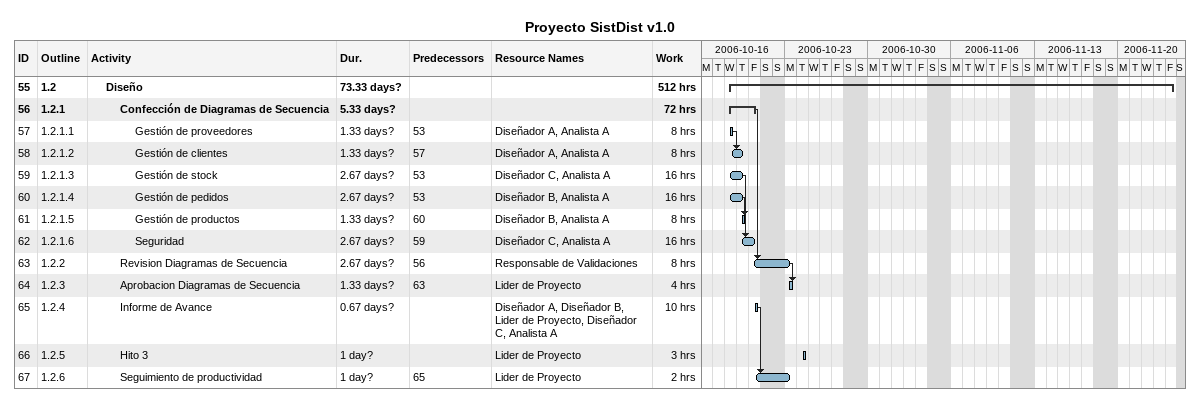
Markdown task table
Proyecto SistDist v1.0

| ID | WBS | Task | Duration | Start | Finish | Predecessors | Resources | Work (h) |
|---|---|---|---|---|---|---|---|---|
| 55 | 1.2 | **Diseño** | 73.33d? | 2006-10-18 | 2006-11-24 |  |  | 512 |
| 56 | 1.2.1 | **Confección de Diagramas de Secuencia** | 5.33d? | 2006-10-18 | 2006-10-20 |  |  | 72 |
| 57 | 1.2.1.1 | Gestión de proveedores | 1.33d? | 2006-10-18 | 2006-10-18 | 53 | Diseñador A, Analista A | 8 |
| 58 | 1.2.1.2 | Gestión de clientes | 1.33d? | 2006-10-18 | 2006-10-19 | 57 | Diseñador A, Analista A | 8 |
| 59 | 1.2.1.3 | Gestión de stock | 2.67d? | 2006-10-18 | 2006-10-19 | 53 | Diseñador C, Analista A | 16 |
| 60 | 1.2.1.4 | Gestión de pedidos | 2.67d? | 2006-10-18 | 2006-10-19 | 53 | Diseñador B, Analista A | 16 |
| 61 | 1.2.1.5 | Gestión de productos | 1.33d? | 2006-10-19 | 2006-10-19 | 60 | Diseñador B, Analista A | 8 |
| 62 | 1.2.1.6 | Seguridad | 2.67d? | 2006-10-19 | 2006-10-20 | 59 | Diseñador C, Analista A | 16 |
| 63 | 1.2.2 | Revision Diagramas de Secuencia | 2.67d? | 2006-10-20 | 2006-10-23 | 56 | Responsable de Validaciones | 8 |
| 64 | 1.2.3 | Aprobacion Diagramas de Secuencia | 1.33d? | 2006-10-23 | 2006-10-23 | 63 | Lider de Proyecto | 4 |
| 65 | 1.2.4 | Informe de Avance | 0.67d? | 2006-10-20 | 2006-10-20 |  | Diseñador A, Diseñador B, Lider de Proyecto, Diseñador C, Analista A | 10 |
| 66 | 1.2.5 | Hito 3 | 1d? | 2006-10-24 | 2006-10-24 |  | Lider de Proyecto | 3 |
| 67 | 1.2.6 | Seguimiento de productividad | 1d? | 2006-10-20 | 2006-10-23 | 65 | Lider de Proyecto | 2 |
